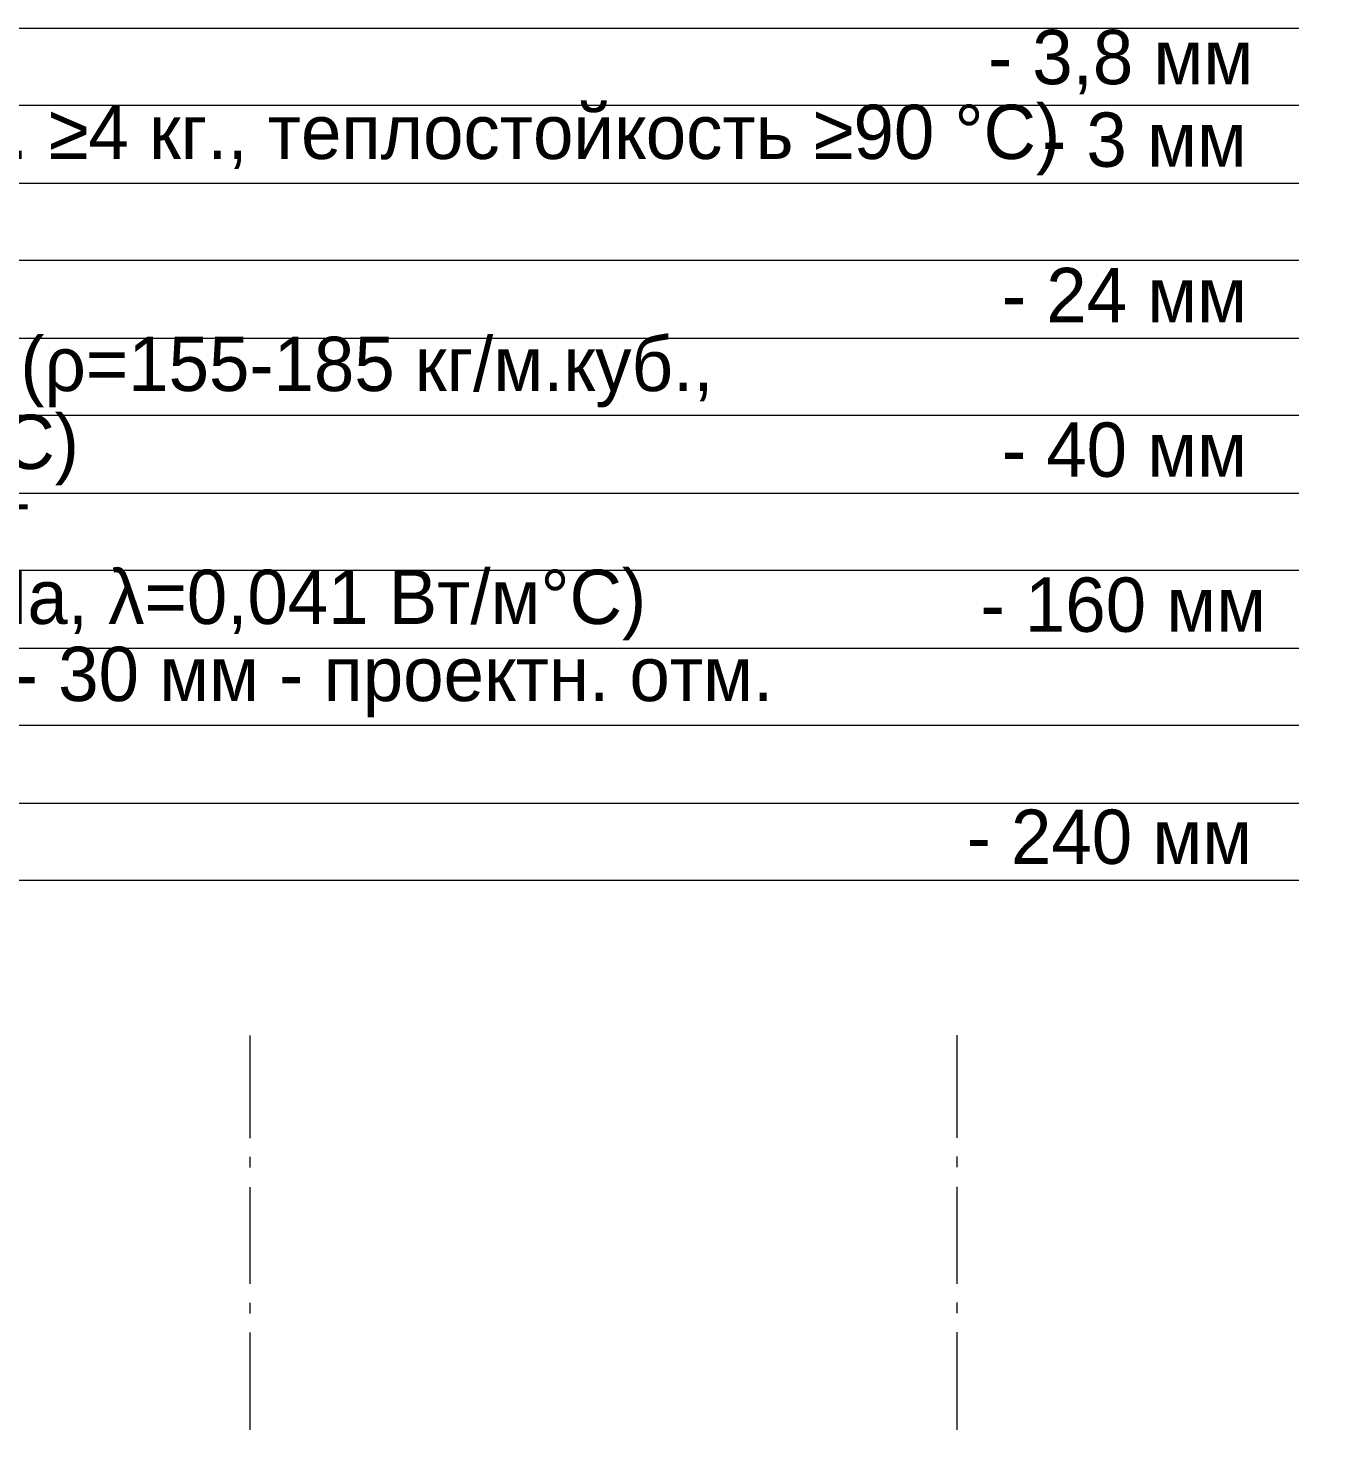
# Model space of a CAD drawing. Header units: millimetres. Extents: x -135211 to 49383, y -8033 to 228499.
# Drawn here: x -4743 to 1925, y 22123 to 29359 of the extents above; entities that cross this region are included whole.
import ezdxf

# ---------------------------------------------------------------- set-up
doc = ezdxf.new("R2010")
doc.units = ezdxf.units.MM
doc.layers.add('PDF _Геометрия', color=7, linetype='Continuous', true_color=0x1d1d1d)
doc.layers.add('PDF _Текст', color=7, linetype='Continuous')

msp = doc.modelspace()

# ---------------------------------------------------------------- linework, layer by layer
at = {"layer": 'PDF _Геометрия', "color": 7, "lineweight": 9}
for points in [[(-15684.01198797044, 29358.97049092353), (1816.047466310702, 29358.97049092353)], [(-15684.01198797044, 28961.02308285603), (1816.047466310702, 28961.02308285603)], [(-15684.01198797044, 28558.93384417856), (1816.047466310702, 28558.93384417856)], [(-15684.01198797044, 28160.98643611106), (1816.047466310702, 28160.98643611106)], [(-15684.01198797044, 27758.81225677143), (1816.047466310702, 27758.81225677143)], [(-15684.01198797044, 27360.94978108241), (1816.047466310702, 27360.94978108241)], [(-15684.01198797044, 26958.77965245313), (1816.047466310702, 26958.77965245313)], [(-15684.01198797044, 26560.83224438563), (1816.047466310702, 26560.83224438563)], [(-15684.01198797044, 26158.74300570815), (1816.047466310702, 26158.74300570815)], [(-15684.01198797044, 25760.79559764065), (1816.047466310702, 25760.79559764065)], [(-15684.01198797044, 25358.70635896318), (1816.047466310702, 25358.70635896318)], [(-15684.01198797044, 24960.75894261201), (1816.047466310702, 24960.75894261201)], [(-3597.534264458562, 23629.57564798726), (-3597.534264458562, 24158.75294091957)], [(52.46573554145289, 23630.89844210589), (52.46573554145289, 24160.09619418175)], [(-3597.534264458562, 23477.22290801899), (-3597.534264458562, 23532.25082246832)], [(52.46573554145289, 23478.50663542241), (52.46573554145289, 23533.52736641464)], [(-3597.534264458562, 22876.08961223413), (-3597.534264458562, 23375.60393303215)], [(52.46573554145289, 22877.44621817254), (52.46573554145289, 23376.96798511914)], [(-3597.534264458562, 22723.65921752973), (-3597.534264458562, 22778.76090636385)], [(52.46573554145289, 22725.05441148905), (52.46573554145289, 22780.07513430583)], [(-3597.534264458562, 22122.59969612965), (-3597.534264458562, 22626.33051165944)], [(52.46573554145289, 22123.91415263803), (52.46573554145289, 22627.68732542523)]]:
    msp.add_lwpolyline(points, dxfattribs=at)

# ---------------------------------------------------------------- texts
at = {"layer": 'PDF _Текст', "char_height": 280.2619680032936, "attachment_point": 4, "style": ''}
for s, insert in [('- 3,8 мм', (211.410402837384, 29183.09463241221)), ('Гидроизоляция 1-ый слой Унифлекс Вент ЭПВ  (масса 1 м.кв. ≥4 кг., теплостойкость ≥90 °С)', (-15578.58605775738, 28780.93577210074)), ('- 3 мм', (490.8016251120134, 28780.93577210074)), ('- 24 мм', (283.3768964664196, 27980.85112132206)), ('Минераловатный утеплитель Техноруф В Экстра или аналог (ρ=155-185 кг/м.куб.,', (-15578.58605775738, 27582.92533085486)), ('предел прочности на сжатие не менее 65 кПа, λ=0,043 Вт/м.°С)', (-15578.58605775738, 27180.76647054339)), ('- 40 мм', (283.3768964664196, 27180.76647054339)), ('Минераловатный утеплитель Техноруф Н Оптима или аналог', (-15578.58605775738, 26782.84068007618)), ('(ρ=100-120 кг/м³, предел прочности на сжатие не менее 40 кПа, λ=0,041 Вт/м°С)', (-15578.58605775738, 26380.68181976471)), ('- 160 мм', (173.3084679624299, 26380.68181976471)), ('Керамзитовый гравий фр. 10-20 мм., П25, М250                       - 30 мм - проектн. отм.', (-15578.58605775738, 25982.75602929751)), ('- 240 мм', (101.3419743333652, 25182.67568479538))]:
    msp.add_mtext(s, dxfattribs=dict(at, insert=insert))

doc.saveas('drawing.dxf')
